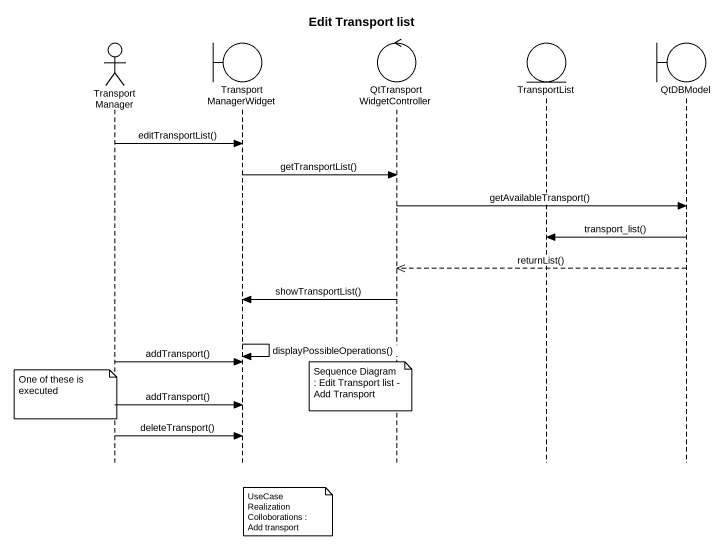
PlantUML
@startuml
title Edit Transport list
hide footbox
actor "Transport Manager" as Transport_Manager
boundary TransportManagerWidget
control QtTransportWidgetController
entity TransportList
boundary QtDBModel

Transport_Manager -> TransportManagerWidget : editTransportList()
TransportManagerWidget -> QtTransportWidgetController : getTransportList()
QtTransportWidgetController -> QtDBModel : getAvailableTransport()
QtDBModel -> TransportList : transport_list()
QtDBModel -->> QtTransportWidgetController : returnList()
QtTransportWidgetController -> TransportManagerWidget : showTransportList()
TransportManagerWidget -> TransportManagerWidget : displayPossibleOperations()
Transport_Manager -> TransportManagerWidget : addTransport()
note over QtTransportWidgetController : Sequence Diagram : Edit Transport list - Add Transport
note over Transport_Manager : One of these is executed
Transport_Manager -> TransportManagerWidget : addTransport()
Transport_Manager -> TransportManagerWidget : deleteTransport()
note right of TransportManagerWidget : UseCase Realization Colloborations : Add transport
@enduml
